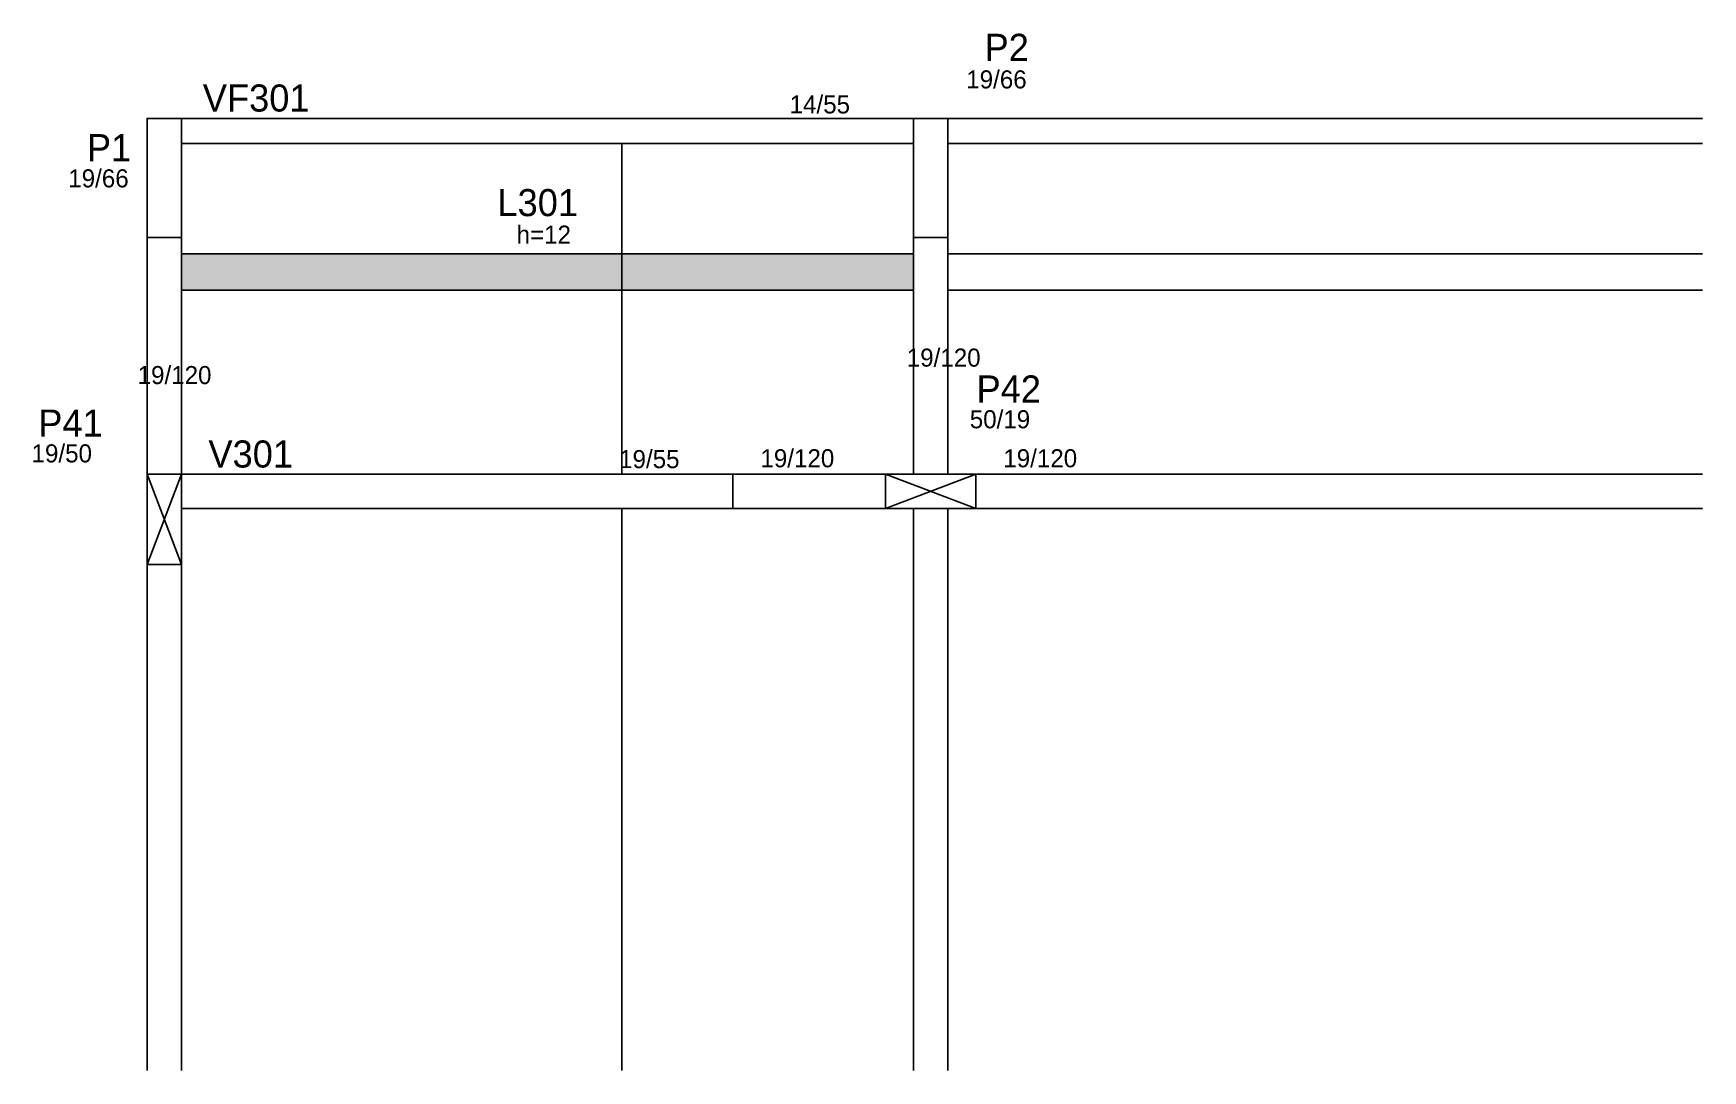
# Model space of a CAD drawing. Header units: metres. Extents: x 2661 to 3585, y 2281 to 2855.
import ezdxf

# ---------------------------------------------------------------- set-up
doc = ezdxf.new("R2010")
doc.units = ezdxf.units.M
for name, color, linetype in [('1', 7, 'Continuous'), ('3', 7, 'Continuous'), ('4', 7, 'Continuous'), ('7', 7, 'Continuous'), ('Hachura', 7, 'Continuous'), ('Painéis', 7, 'Continuous')]:
    doc.layers.add(name, color=color, linetype=linetype)

msp = doc.modelspace()

# ---------------------------------------------------------------- hatches: boundary and pattern name
at = {"layer": 'Hachura'}
h = msp.add_hatch(color=7, dxfattribs=at)
h.dxf.hatch_style = 1
h.paths.add_polyline_path([(2742.57, 2712.94), (3148.07, 2712.94), (3148.07, 2712.94), (3148.07, 2732.94), (3148.07, 2732.94), (2742.57, 2732.94), (2742.57, 2732.94), (2742.57, 2712.94)])

# ---------------------------------------------------------------- linework, layer by layer
at = {"layer": '1', "color": 7, "lineweight": 25}
for p, q in [((2723.57, 2560.94), (2742.57, 2610.94)), ((2742.57, 2560.94), (2723.57, 2610.94)), ((3132.57, 2591.94), (3182.57, 2610.94)), ((3182.57, 2591.94), (3132.57, 2610.94))]:
    msp.add_line(p, q, dxfattribs=at)
at = {"layer": '3', "color": 7, "lineweight": 25}
for p, q in [((2742.57, 2807.94), (3148.07, 2807.94)), ((3167.07, 2807.94), (3585.07, 2807.94)), ((2742.57, 2793.94), (3148.07, 2793.94)), ((3167.07, 2793.94), (3585.07, 2793.94)), ((3048.07, 2591.94), (3048.07, 2610.94))]:
    msp.add_line(p, q, dxfattribs=at)
for points in [[(2723.57, 2741.94), (2723.57, 2601.44)], [(2742.57, 2610.94), (2742.57, 2741.94)], [(3148.07, 2741.94), (3148.07, 2610.94)], [(3167.07, 2610.94), (3167.07, 2741.94)], [(3148.07, 2610.94), (2742.57, 2610.94)], [(3585.07, 2610.94), (3167.07, 2610.94)], [(2723.57, 2601.44), (2723.57, 2280.94)], [(2742.57, 2591.94), (3148.07, 2591.94)], [(2742.57, 2280.94), (2742.57, 2591.94)], [(3148.07, 2591.94), (3148.07, 2280.94)], [(3167.07, 2591.94), (3585.07, 2591.94)], [(3167.07, 2280.94), (3167.07, 2591.94)]]:
    msp.add_lwpolyline(points, dxfattribs=at)
at = {"layer": '7', "color": 7, "lineweight": 25}
for points in [[(2723.57, 2741.94), (2742.57, 2741.94), (2742.57, 2807.94), (2723.57, 2807.94), (2723.57, 2741.94)], [(3148.07, 2741.94), (3167.07, 2741.94), (3167.07, 2807.94), (3148.07, 2807.94), (3148.07, 2741.94)], [(2723.57, 2560.94), (2742.57, 2560.94), (2742.57, 2610.94), (2723.57, 2610.94), (2723.57, 2560.94)], [(3132.57, 2591.94), (3182.57, 2591.94), (3182.57, 2610.94), (3132.57, 2610.94), (3132.57, 2591.94)]]:
    msp.add_lwpolyline(points, dxfattribs=at)
at = {"layer": 'Painéis', "color": 7, "lineweight": 25}
for p, q in [((2986.57, 2610.94), (2986.57, 2793.94)), ((2742.57, 2732.94), (3148.07, 2732.94)), ((3167.07, 2732.94), (3585.07, 2732.94)), ((2742.57, 2712.94), (3148.07, 2712.94)), ((3167.07, 2712.94), (3585.07, 2712.94)), ((2986.57, 2280.94), (2986.57, 2591.94))]:
    msp.add_line(p, q, dxfattribs=at)

# ---------------------------------------------------------------- texts
at = {"layer": '3', "color": 7, "lineweight": 25}
for s, p in [('19/66', (3177.26, 2824.5)), ('14/55', (3079.45, 2810.66)), ('19/66', (2679.95, 2769.74)), ('h=12', (2928.24, 2738.59)), ('19/120', (3144.32, 2670.53)), ('19/120', (2718.37, 2660.86)), ('50/19', (3179.21, 2636.41)), ('19/50', (2659.62, 2617.53)), ('19/55', (2985.02, 2614.35)), ('19/120', (3063.28, 2614.83)), ('19/120', (3197.78, 2614.83))]:
    msp.add_text(s, height=10, dxfattribs=at).set_placement(p)
at = {"layer": '4', "color": 7, "lineweight": 25}
for s, p in [('P2', (3187.4, 2839.73)), ('VF301', (2754.47, 2811.69)), ('P1', (2690.27, 2784.23)), ('L301', (2917.63, 2753.82)), ('P42', (3182.95, 2650.66)), ('P41', (2663.35, 2631.79)), ('V301', (2757.57, 2614.69))]:
    msp.add_text(s, height=15, dxfattribs=at).set_placement(p)

doc.saveas('drawing.dxf')
